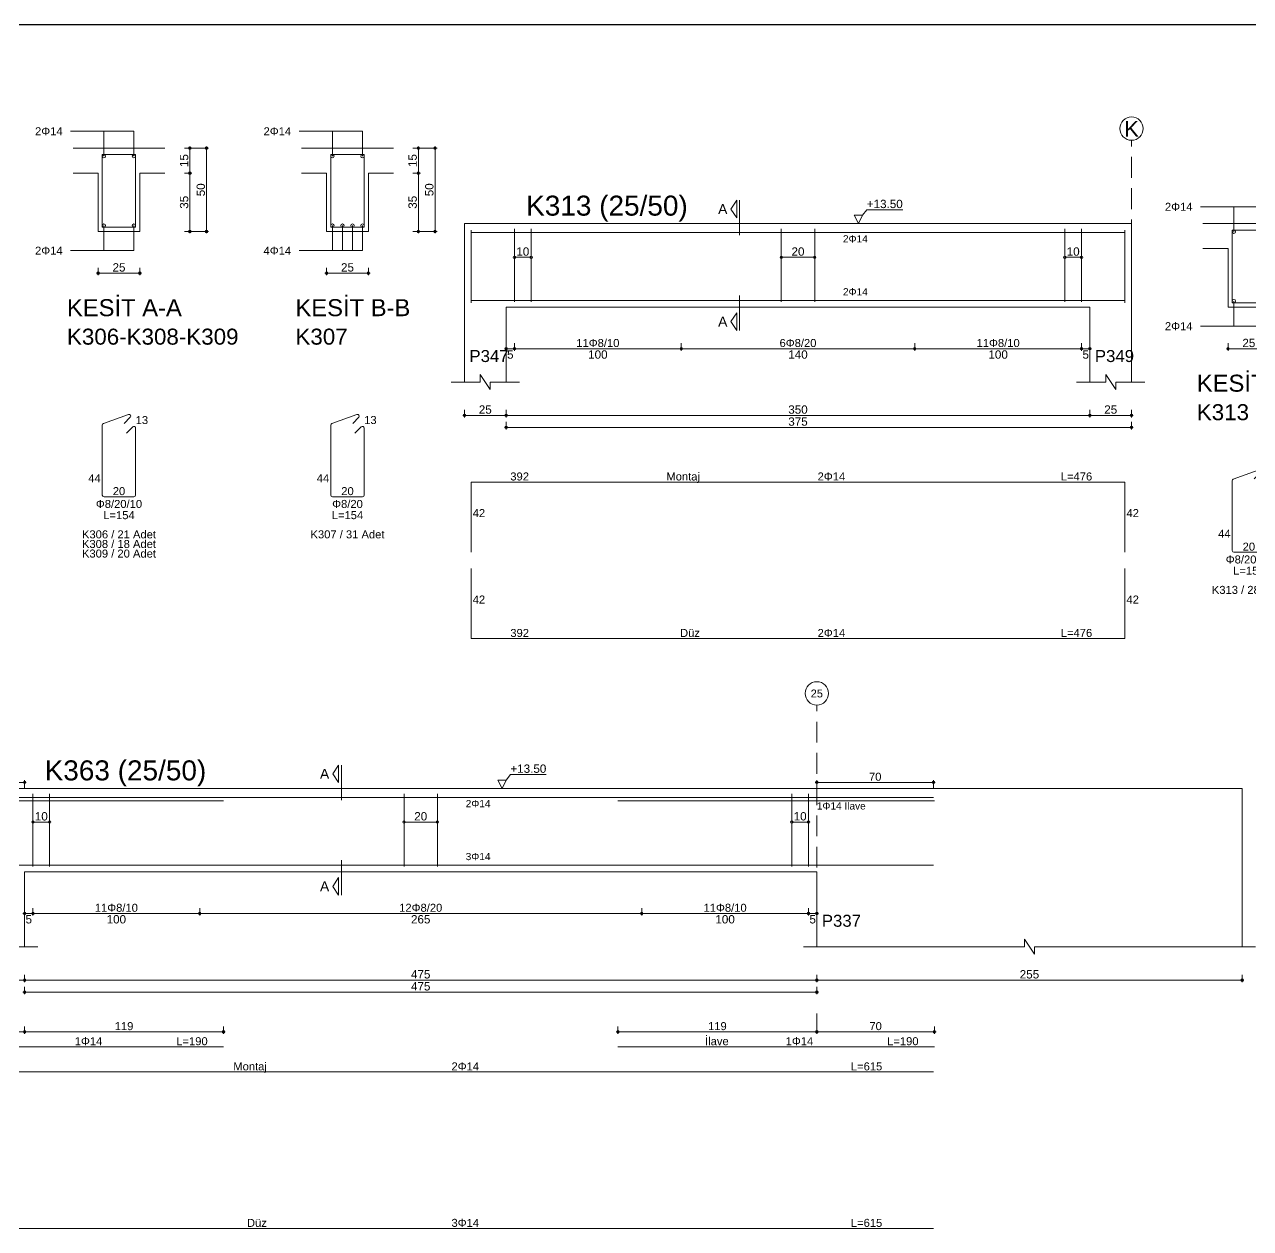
# Model space of a CAD drawing. Header units: millimetres. Extents: x 2232 to 85269, y -3593 to 5869.
# Drawn here: x 61962 to 63065, y -177 to 907 of the extents above; entities that cross this region are included whole.
import ezdxf

# ---------------------------------------------------------------- set-up
doc = ezdxf.new("R2010")
doc.units = ezdxf.units.MM
doc.linetypes.add('DASHDOT2', pattern=[12.7, 6.35, -3.175, 0, -3.175])
doc.linetypes.add('DASHED4', pattern=[18.75, 12.5, -6.25])
doc.layers.add('aks', color=251, linetype='DASHDOT2', lineweight=35)
for name, color, linetype in [('Donatı Topl. Uzun. Yazısı', 7, 'Continuous'), ('Donatı Uz. Yazısı', 7, 'Continuous'), ('Donatı Yazısı', 7, 'Continuous'), ('Donatı Çizgisi', 7, 'Continuous'), ('Kiriş', 7, 'Continuous'), ('Standart', 7, 'Continuous'), ('Ölçülendirme', 7, 'Continuous')]:
    doc.layers.add(name, color=color, linetype=linetype)
doc.styles.add('arial_1_18', font='arial.ttf', dxfattribs={"height": 0.2})

# ---------------------------------------------------------------- blocks, each defined once
blk = doc.blocks.new('IDE263Entity7531')
at = {"layer": 'Donatı Çizgisi', "color": 5, "linetype": 'Continuous', "lineweight": 5}
for points in [[(4286.69, 2084.5), (4286.69, 2128.1)], [(4286.69, 2128.1), (4306.69, 2128.1)], [(4306.69, 2084.5), (4306.69, 2128.1)], [(4423.7, 2084.5), (4423.7, 2128.1)], [(4423.7, 2128.1), (4443.7, 2128.1)], [(4443.7, 2084.5), (4443.7, 2128.1)], [(4286.69, 2084.5), (4306.69, 2084.5)], [(4423.7, 2084.5), (4443.7, 2084.5)], [(4287.36, 1966.74), (4302.37, 1972.21)], [(4299.8, 1966.89), (4303.44, 1970.53)], [(4424.37, 1966.74), (4439.38, 1972.21)], [(4436.81, 1966.89), (4440.45, 1970.53)], [(4286.69, 1923.92), (4286.69, 1965.79)], [(4301.18, 1960.98), (4304.95, 1964.76)], [(4306.69, 1923.92), (4306.69, 1964.04)], [(4423.7, 1923.92), (4423.7, 1965.79)], [(4438.18, 1960.98), (4441.96, 1964.76)], [(4443.7, 1923.92), (4443.7, 1964.04)], [(4287.71, 1922.9), (4305.67, 1922.9)], [(4424.72, 1922.9), (4442.68, 1922.9)]]:
    blk.add_lwpolyline(points, dxfattribs=at)
for centre in [(4287.69, 2127.1), (4305.69, 2127.1), (4424.7, 2127.1), (4442.7, 2127.1), (4287.69, 2085.5), (4305.69, 2085.5), (4424.7, 2085.5), (4430.7, 2085.5), (4436.7, 2085.5), (4442.7, 2085.5)]:
    blk.add_circle(centre, 1, dxfattribs=at)
for centre, start, end in [((4302.72, 1971.25), 315, 110), ((4439.73, 1971.25), 315, 110), ((4287.71, 1965.79), 110, 180), ((4305.67, 1964.04), 0, 135), ((4424.72, 1965.79), 110, 180), ((4442.68, 1964.04), 0, 135), ((4287.71, 1923.92), 180, 270), ((4305.67, 1923.92), 270, 0), ((4424.72, 1923.92), 180, 270), ((4442.68, 1923.92), 270, 0)]:
    blk.add_arc(centre, 1.02, start, end, dxfattribs=at)
at = {"layer": 'Kiriş', "color": 1, "linetype": 'Continuous', "lineweight": 5}
for points in [[(4269.19, 2132), (4324.19, 2132)], [(4406.2, 2132), (4461.2, 2132)], [(4269.19, 2117), (4284.19, 2117)], [(4284.19, 2082), (4284.19, 2117)], [(4309.19, 2117), (4324.19, 2117)], [(4309.19, 2082), (4309.19, 2117)], [(4406.2, 2117), (4421.2, 2117)], [(4421.2, 2082), (4421.2, 2117)], [(4446.2, 2117), (4461.2, 2117)], [(4446.2, 2082), (4446.2, 2117)], [(4284.19, 2082), (4309.19, 2082)], [(4421.2, 2082), (4446.2, 2082)]]:
    blk.add_lwpolyline(points, dxfattribs=at)
at = {"layer": 'Ölçülendirme', "color": 1, "linetype": 'Continuous', "lineweight": 5}
for points in [[(4267.69, 2142.1), (4305.69, 2142.1)], [(4287.69, 2127.1), (4287.69, 2142.1)], [(4305.69, 2127.1), (4305.69, 2142.1)], [(4404.7, 2142.1), (4442.7, 2142.1)], [(4424.7, 2127.1), (4424.7, 2142.1)], [(4442.7, 2127.1), (4442.7, 2142.1)], [(4335.94, 2132), (4350.44, 2132)], [(4339.19, 2081), (4339.19, 2133)], [(4349.19, 2081), (4349.19, 2133)], [(4472.95, 2132), (4487.45, 2132)], [(4476.2, 2081), (4476.2, 2133)], [(4486.2, 2081), (4486.2, 2133)], [(4335.94, 2117), (4340.44, 2117)], [(4472.95, 2117), (4477.45, 2117)], [(4287.69, 2070.5), (4287.69, 2085.5)], [(4305.69, 2070.5), (4305.69, 2085.5)], [(4335.94, 2082), (4350.44, 2082)], [(4424.7, 2070.5), (4424.7, 2085.5)], [(4430.7, 2070.5), (4430.7, 2085.5)], [(4436.7, 2070.5), (4436.7, 2085.5)], [(4442.7, 2070.5), (4442.7, 2085.5)], [(4472.95, 2082), (4487.45, 2082)], [(4267.69, 2070.5), (4305.69, 2070.5)], [(4404.7, 2070.5), (4442.7, 2070.5)], [(4284.19, 2055.75), (4284.19, 2060.25)], [(4309.19, 2055.75), (4309.19, 2060.25)], [(4421.2, 2055.75), (4421.2, 2060.25)], [(4446.2, 2055.75), (4446.2, 2060.25)], [(4283.19, 2057), (4310.19, 2057)], [(4420.2, 2057), (4447.2, 2057)]]:
    blk.add_lwpolyline(points, dxfattribs=at)
for centre in [(4339.19, 2132), (4349.19, 2132), (4476.2, 2132), (4486.2, 2132), (4339.19, 2117), (4476.2, 2117), (4339.19, 2082), (4349.19, 2082), (4476.2, 2082), (4486.2, 2082), (4284.19, 2057), (4309.19, 2057), (4421.2, 2057), (4446.2, 2057)]:
    blk.add_circle(centre, 0.75, dxfattribs=at)
at = {"layer": 'Donatı Topl. Uzun. Yazısı', "color": 1, "linetype": 'Continuous', "lineweight": 5, "style": 'arial_1_18'}
for p in [(4287.27, 1909.46), (4424.28, 1909.46)]:
    blk.add_text('L=154', height=4.8, dxfattribs=at).set_placement(p)
at = {"layer": 'Donatı Uz. Yazısı', "color": 1, "linetype": 'Continuous', "lineweight": 5, "style": 'arial_1_18'}
for s, p in [('13', (4306.69, 1966.5)), ('13', (4443.7, 1966.5)), ('44', (4278.27, 1931.62)), ('44', (4415.28, 1931.62)), ('20', (4292.96, 1923.86)), ('20', (4429.97, 1923.86))]:
    blk.add_text(s, height=4.8, dxfattribs=at).set_placement(p)
at = {"layer": 'Donatı Yazısı', "color": 5, "linetype": 'Continuous', "lineweight": 5, "style": 'arial_1_18'}
for s, p in [('2Φ14', (4246.36, 2139.7)), ('2Φ14', (4383.37, 2139.7)), ('2Φ14', (4246.36, 2068.1)), ('4Φ14', (4383.37, 2068.1)), ('Φ8/20/10', (4282.83, 1916.18)), ('Φ8/20', (4424.5, 1916.18)), ('K306 / 21 Adet', (4274.51, 1897.94)), ('K308 / 18 Adet', (4274.51, 1892.18)), ('K307 / 31 Adet', (4411.52, 1897.94)), ('K309 / 20 Adet', (4274.51, 1886.42))]:
    blk.add_text(s, height=4.8, dxfattribs=at).set_placement(p)
at = {"layer": 'Kiriş', "color": 1, "linetype": 'Continuous', "lineweight": 5, "style": 'arial_1_18'}
for s, height, p in [('KESİT A-A', 10.2, (4265.49, 2031.2)), ('KESİT B-B', 10.2, (4402.5, 2031.2)), ('K306-K308-K309', 9.6, (4265.49, 2014.12)), ('K307', 9.6, (4402.5, 2014.12))]:
    blk.add_text(s, height=height, dxfattribs=at).set_placement(p)
at = {"layer": 'Ölçülendirme', "color": 1, "linetype": 'Continuous', "lineweight": 5, "style": 'arial_1_18'}
for s, p in [('15', (4338.23, 2120.62)), ('15', (4475.24, 2120.62)), ('50', (4348.23, 2103.12)), ('50', (4485.24, 2103.12)), ('35', (4338.23, 2095.62)), ('35', (4475.24, 2095.62))]:
    blk.add_text(s, height=5, rotation=90, dxfattribs=at).set_placement(p)
for p in [(4292.81, 2057.96), (4429.82, 2057.96)]:
    blk.add_text('25', height=5, dxfattribs=at).set_placement(p)
blk = doc.blocks.new('IDE263Entity7532')
at = {"layer": 'aks', "color": 30, "linetype": 'DASHED4', "lineweight": 5}
blk.add_lwpolyline([(4903.82, 2001.7), (4903.82, 2136.7)], dxfattribs=at)
at = {"layer": 'aks', "color": 1, "linetype": 'Continuous', "lineweight": 5}
blk.add_circle((4903.82, 2143.7), 7, dxfattribs=at)
at = {"layer": 'Donatı Çizgisi', "color": 5, "linetype": 'Continuous', "lineweight": 5}
for points in [[(4507.82, 2039.3), (4507.82, 2082.7)], [(4507.82, 2081.3), (4899.82, 2081.3)], [(4533.82, 2039.9), (4533.82, 2083.5)], [(4543.82, 2039.9), (4543.82, 2083.5)], [(4693.82, 2039.9), (4693.82, 2083.5)], [(4713.82, 2039.9), (4713.82, 2083.5)], [(4863.82, 2039.9), (4863.82, 2083.5)], [(4873.82, 2039.9), (4873.82, 2083.5)], [(4899.82, 2039.3), (4899.82, 2082.7)], [(4964.15, 2039.2), (4964.15, 2082.8)], [(4964.15, 2082.8), (4984.15, 2082.8)], [(4984.15, 2039.2), (4984.15, 2082.8)], [(4507.82, 2040.7), (4899.82, 2040.7)], [(4964.15, 2039.2), (4984.15, 2039.2)], [(4964.82, 1933.44), (4979.83, 1938.91)], [(4977.26, 1933.59), (4980.9, 1937.23)], [(4507.82, 1889.7), (4507.82, 1931.7)], [(4507.82, 1931.7), (4899.82, 1931.7)], [(4899.82, 1889.7), (4899.82, 1931.7)], [(4964.15, 1890.62), (4964.15, 1932.49)], [(4978.64, 1927.68), (4982.41, 1931.46)], [(4984.15, 1890.62), (4984.15, 1930.74)], [(4965.17, 1889.6), (4983.13, 1889.6)], [(4507.82, 1837.85), (4507.82, 1879.85)], [(4899.82, 1837.85), (4899.82, 1879.85)], [(4507.82, 1837.85), (4899.82, 1837.85)]]:
    blk.add_lwpolyline(points, dxfattribs=at)
for centre in [(4965.15, 2081.8), (4983.15, 2081.8), (4965.15, 2040.2), (4983.15, 2040.2)]:
    blk.add_circle(centre, 1, dxfattribs=at)
for centre, start, end in [((4965.17, 1932.49), 110, 180), ((4980.18, 1937.95), 315, 110), ((4983.13, 1930.74), 0, 135), ((4965.17, 1890.62), 180, 270), ((4983.13, 1890.62), 270, 0)]:
    blk.add_arc(centre, 1.02, start, end, dxfattribs=at)
at = {"layer": 'Kiriş', "color": 1, "linetype": 'Continuous', "lineweight": 5}
for points in [[(4503.82, 2086.7), (4903.82, 2086.7)], [(4503.82, 1991.7), (4503.82, 2086.7)], [(4903.82, 1991.7), (4903.82, 2086.7)], [(4946.65, 2086.7), (5001.65, 2086.7)], [(4946.65, 2071.7), (4961.65, 2071.7)], [(4961.65, 2036.7), (4961.65, 2071.7)], [(4986.65, 2071.7), (5001.65, 2071.7)], [(4986.65, 2036.7), (4986.65, 2071.7)], [(4528.82, 2036.7), (4878.82, 2036.7)], [(4528.82, 1991.7), (4528.82, 2036.7)], [(4878.82, 1991.7), (4878.82, 2036.7)], [(4961.65, 2036.7), (4986.65, 2036.7)], [(4519.32, 1987.2), (4513.32, 1996.2)], [(4513.32, 1991.7), (4513.32, 1996.2)], [(4894.32, 1987.2), (4888.32, 1996.2)], [(4888.32, 1991.7), (4888.32, 1996.2)], [(4495.82, 1991.7), (4513.32, 1991.7)], [(4519.32, 1991.7), (4536.82, 1991.7)], [(4519.32, 1987.2), (4519.32, 1991.7)], [(4870.82, 1991.7), (4888.32, 1991.7)], [(4894.32, 1991.7), (4911.82, 1991.7)], [(4894.32, 1987.2), (4894.32, 1991.7)]]:
    blk.add_lwpolyline(points, dxfattribs=at)
at = {"layer": 'Ölçülendirme', "color": 1, "linetype": 'Continuous', "lineweight": 5}
for points in [[(4663.57, 2095.45), (4667.07, 2100.7)], [(4667.07, 2090.2), (4663.57, 2095.45)], [(4667.07, 2090.2), (4667.07, 2100.7)], [(4668.82, 2079.7), (4668.82, 2100.7)], [(4742.57, 2091.7), (4745.07, 2095.03)], [(4745.07, 2095.03), (4766.63, 2095.03)], [(4945.15, 2096.8), (4983.15, 2096.8)], [(4965.15, 2081.8), (4965.15, 2096.8)], [(4983.15, 2081.8), (4983.15, 2096.8)], [(4740.07, 2086.7), (4737.57, 2091.7)], [(4737.57, 2091.7), (4742.57, 2091.7)], [(4742.57, 2091.7), (4740.07, 2086.7)], [(5016.65, 2035.7), (5016.65, 2087.7)], [(5026.65, 2035.7), (5026.65, 2087.7)], [(4740.07, 2086.7), (4740.07, 2086.7)], [(5013.4, 2086.7), (5027.9, 2086.7)], [(4533.82, 2066.5), (4543.82, 2066.5)], [(4693.82, 2066.5), (4713.82, 2066.5)], [(4863.82, 2066.5), (4873.82, 2066.5)], [(5013.4, 2071.7), (5017.9, 2071.7)], [(4668.82, 2022.7), (4668.82, 2043.7)], [(4965.15, 2025.2), (4965.15, 2040.2)], [(4983.15, 2025.2), (4983.15, 2040.2)], [(5013.4, 2036.7), (5027.9, 2036.7)], [(4663.57, 2027.95), (4667.07, 2033.2)], [(4667.07, 2022.7), (4667.07, 2033.2)], [(4667.07, 2022.7), (4663.57, 2027.95)], [(4945.15, 2025.2), (4983.15, 2025.2)], [(4528.82, 2010.45), (4528.82, 2014.95)], [(4533.82, 2010.45), (4533.82, 2014.95)], [(4633.82, 2010.45), (4633.82, 2014.95)], [(4773.82, 2010.45), (4773.82, 2014.95)], [(4873.82, 2010.45), (4873.82, 2014.95)], [(4878.82, 2010.45), (4878.82, 2014.95)], [(4961.65, 2010.45), (4961.65, 2014.95)], [(4986.65, 2010.45), (4986.65, 2014.95)], [(4527.82, 2011.7), (4879.82, 2011.7)], [(4960.65, 2011.7), (4987.65, 2011.7)], [(4502.82, 1971.7), (4904.82, 1971.7)], [(4503.82, 1970.45), (4503.82, 1974.95)], [(4528.82, 1970.45), (4528.82, 1974.95)], [(4878.82, 1970.45), (4878.82, 1974.95)], [(4903.82, 1970.45), (4903.82, 1974.95)], [(4527.82, 1964.5), (4904.82, 1964.5)], [(4528.82, 1963.25), (4528.82, 1967.75)], [(4903.82, 1963.25), (4903.82, 1967.75)]]:
    blk.add_lwpolyline(points, dxfattribs=at)
for centre in [(5016.65, 2086.7), (5026.65, 2086.7), (4533.82, 2066.5), (4543.82, 2066.5), (4693.82, 2066.5), (4713.82, 2066.5), (4863.82, 2066.5), (4873.82, 2066.5), (5016.65, 2071.7), (5016.65, 2036.7), (5026.65, 2036.7), (4528.82, 2011.7), (4533.82, 2011.7), (4533.82, 2011.7), (4633.82, 2011.7), (4633.82, 2011.7), (4773.82, 2011.7), (4773.82, 2011.7), (4873.82, 2011.7), (4873.82, 2011.7), (4878.82, 2011.7), (4961.65, 2011.7), (4986.65, 2011.7), (4503.82, 1971.7), (4528.82, 1971.7), (4528.82, 1971.7), (4878.82, 1971.7), (4878.82, 1971.7), (4903.82, 1971.7), (4528.82, 1964.5), (4903.82, 1964.5)]:
    blk.add_circle(centre, 0.75, dxfattribs=at)
at = {"layer": 'aks', "color": 1, "linetype": 'Continuous', "lineweight": 5, "style": 'arial_1_18'}
blk.add_text('K', height=9.45, dxfattribs=at).set_placement((4899.42, 2138.82))
at = {"layer": 'Donatı Topl. Uzun. Yazısı', "color": 1, "linetype": 'Continuous', "lineweight": 5, "style": 'arial_1_18'}
for s, p in [('L=476', (4861.38, 1932.66)), ('L=154', (4964.74, 1876.16)), ('L=476', (4861.38, 1838.81))]:
    blk.add_text(s, height=4.8, dxfattribs=at).set_placement(p)
at = {"layer": 'Donatı Uz. Yazısı', "color": 1, "linetype": 'Continuous', "lineweight": 5, "style": 'arial_1_18'}
for s, p in [('392', (4531.34, 1932.66)), ('13', (4984.15, 1933.2)), ('42', (4508.78, 1910.7)), ('42', (4900.78, 1910.7)), ('44', (4955.73, 1898.32)), ('20', (4970.42, 1890.56)), ('42', (4508.78, 1858.85)), ('42', (4900.78, 1858.85)), ('392', (4531.34, 1838.81))]:
    blk.add_text(s, height=4.8, dxfattribs=at).set_placement(p)
at = {"layer": 'Donatı Yazısı', "color": 5, "linetype": 'Continuous', "lineweight": 5, "style": 'arial_1_18'}
for s, p in [('2Φ14', (4923.82, 2094.4)), ('2Φ14', (4923.82, 2022.8)), ('2Φ14', (4715.58, 1932.66)), ('Φ8/20/10', (4960.29, 1882.88)), ('K313 / 28 Adet', (4951.97, 1864.64)), ('2Φ14', (4715.58, 1838.81))]:
    blk.add_text(s, height=4.8, dxfattribs=at).set_placement(p)
for p in [(4730.78, 2075.42), (4730.78, 2043.66)]:
    blk.add_text('2Φ14', height=4.32, rotation=360, dxfattribs=at).set_placement(p)
at = {"layer": 'Donatı Yazısı', "color": 1, "linetype": 'Continuous', "lineweight": 5, "style": 'arial_1_18'}
for s, p in [('Montaj', (4624.89, 1932.66)), ('Düz', (4633.1, 1838.81))]:
    blk.add_text(s, height=4.8, dxfattribs=at).set_placement(p)
at = {"layer": 'Kiriş', "color": 1, "linetype": 'Continuous', "lineweight": 5, "style": 'arial_1_18'}
for s, height, p in [('K313 (25/50)', 12, (4540.82, 2091.5)), ('P347', 7.2, (4506.82, 2003.7)), ('P349', 7.2, (4881.82, 2003.7)), ('KESİT A-A', 10.2, (4942.95, 1985.9)), ('K313', 9.6, (4942.95, 1968.82))]:
    blk.add_text(s, height=height, dxfattribs=at).set_placement(p)
at = {"layer": 'Ölçülendirme', "color": 1, "linetype": 'Continuous', "lineweight": 5, "style": 'arial_1_18'}
for s, height, p in [('A', 5.95, (4655.93, 2092.48)), ('+13.50', 5, (4745.07, 2096.03)), ('A', 5.95, (4655.93, 2024.98)), ('25', 5, (4970.27, 2012.66)), ('5', 5, (4529.38, 2005.7)), ('100', 5, (4577.99, 2005.7)), ('140', 5, (4697.99, 2005.7)), ('100', 5, (4817.99, 2005.7)), ('5', 5, (4874.38, 2005.7)), ('25', 5, (4512.43, 1972.7)), ('350', 5, (4697.99, 1972.7)), ('25', 5, (4887.43, 1972.7)), ('375', 5, (4697.99, 1965.5))]:
    blk.add_text(s, height=height, dxfattribs=at).set_placement(p)
for s, rotation, p in [('15', 90, (5015.69, 2075.32)), ('10', 360, (4534.93, 2067.46)), ('20', 360, (4699.93, 2067.46)), ('10', 360, (4864.93, 2067.46)), ('50', 90, (5025.69, 2057.82)), ('35', 90, (5015.69, 2050.32))]:
    blk.add_text(s, height=5, rotation=rotation, dxfattribs=at).set_placement(p)
at = {"layer": 'Ölçülendirme', "color": 5, "linetype": 'Continuous', "lineweight": 5, "style": 'arial_1_18'}
for s, p in [('11Φ8/10', (4570.89, 2012.7)), ('6Φ8/20', (4692.75, 2012.7)), ('11Φ8/10', (4810.89, 2012.7))]:
    blk.add_text(s, height=4.8, dxfattribs=at).set_placement(p)
blk = doc.blocks.new('IDE263Entity7567')
at = {"layer": 'aks', "color": 30, "linetype": 'DASHED4', "lineweight": 5}
for points in [[(5990.31, 1648.65), (5990.31, 1783.65)], [(5990.31, 1587.65), (5990.31, 1598.65)]]:
    blk.add_lwpolyline(points, dxfattribs=at)
at = {"layer": 'aks', "color": 1, "linetype": 'Continuous', "lineweight": 5}
blk.add_circle((5990.31, 1790.65), 7, dxfattribs=at)
at = {"layer": 'Donatı Çizgisi', "color": 5, "linetype": 'Continuous', "lineweight": 5}
for points in [[(5445.31, 1728.25), (6060.31, 1728.25)], [(5520.31, 1686.85), (5520.31, 1730.45)], [(5530.31, 1686.85), (5530.31, 1730.45)], [(5742.81, 1686.85), (5742.81, 1730.45)], [(5762.81, 1686.85), (5762.81, 1730.45)], [(5975.31, 1686.85), (5975.31, 1730.45)], [(5985.31, 1686.85), (5985.31, 1730.45)], [(5444.81, 1726.25), (5634.56, 1726.25)], [(5871.06, 1726.25), (6060.81, 1726.25)], [(5445.31, 1687.65), (6060.31, 1687.65)], [(5444.81, 1578.65), (5634.56, 1578.65)], [(5871.06, 1578.65), (6060.81, 1578.65)], [(5445.31, 1563.55), (6060.31, 1563.55)], [(5445.31, 1469.7), (6060.31, 1469.7)]]:
    blk.add_lwpolyline(points, dxfattribs=at)
at = {"layer": 'Kiriş', "color": 1, "linetype": 'Continuous', "lineweight": 5}
for points in [[(5360.3, 1733.65), (6245.31, 1733.65)], [(6245.31, 1638.65), (6245.31, 1733.65)], [(5515.31, 1683.65), (5990.3, 1683.65)], [(5515.31, 1638.65), (5515.31, 1683.65)], [(5990.3, 1638.65), (5990.3, 1683.65)], [(6120.81, 1634.15), (6114.81, 1643.15)], [(6114.81, 1638.65), (6114.81, 1643.15)], [(5440.81, 1638.65), (5523.31, 1638.65)], [(5982.3, 1638.65), (6114.81, 1638.65)], [(6120.81, 1638.65), (6253.31, 1638.65)], [(6120.81, 1634.15), (6120.81, 1638.65)]]:
    blk.add_lwpolyline(points, dxfattribs=at)
at = {"layer": 'Ölçülendirme', "color": 1, "linetype": 'Continuous', "lineweight": 5}
for points in [[(5700.06, 1742.4), (5703.56, 1747.65)], [(5703.56, 1737.15), (5700.06, 1742.4)], [(5703.56, 1737.15), (5703.56, 1747.65)], [(5705.31, 1726.65), (5705.31, 1747.65)], [(5444.31, 1737.25), (5516.31, 1737.25)], [(5515.31, 1734), (5515.31, 1738.5)], [(5801.56, 1733.65), (5799.06, 1738.65)], [(5799.06, 1738.65), (5804.06, 1738.65)], [(5804.06, 1738.65), (5801.56, 1733.65)], [(5804.06, 1738.65), (5806.56, 1741.98)], [(5806.56, 1741.98), (5828.12, 1741.98)], [(5989.31, 1737.25), (6061.31, 1737.25)], [(5990.3, 1734), (5990.3, 1738.5)], [(6060.31, 1734), (6060.31, 1738.5)], [(5801.56, 1733.65), (5801.56, 1733.65)], [(5520.31, 1713.45), (5530.31, 1713.45)], [(5742.81, 1713.45), (5762.81, 1713.45)], [(5975.31, 1713.45), (5985.31, 1713.45)], [(5705.31, 1669.65), (5705.31, 1690.65)], [(5700.06, 1674.9), (5703.56, 1680.15)], [(5703.56, 1669.65), (5703.56, 1680.15)], [(5703.56, 1669.65), (5700.06, 1674.9)], [(5515.31, 1657.4), (5515.31, 1661.9)], [(5520.31, 1657.4), (5520.31, 1661.9)], [(5620.31, 1657.4), (5620.31, 1661.9)], [(5885.31, 1657.4), (5885.31, 1661.9)], [(5985.31, 1657.4), (5985.31, 1661.9)], [(5990.3, 1657.4), (5990.3, 1661.9)], [(5514.31, 1658.65), (5991.31, 1658.65)], [(5359.31, 1618.65), (6246.31, 1618.65)], [(5515.31, 1617.4), (5515.31, 1621.9)], [(5990.31, 1617.4), (5990.31, 1621.9)], [(6245.31, 1617.4), (6245.31, 1621.9)], [(5514.31, 1611.45), (5991.31, 1611.45)], [(5515.31, 1610.2), (5515.31, 1614.7)], [(5990.31, 1610.2), (5990.31, 1614.7)], [(5515.31, 1586.4), (5515.31, 1590.9)], [(5515.31, 1586.4), (5515.31, 1590.9)], [(5634.56, 1586.4), (5634.56, 1590.9)], [(5871.06, 1586.4), (5871.06, 1590.9)], [(5990.31, 1586.4), (5990.31, 1590.9)], [(5990.31, 1586.4), (5990.31, 1590.9)], [(6060.81, 1586.4), (6060.81, 1590.9)], [(5443.81, 1587.65), (5516.31, 1587.65)], [(5514.31, 1587.65), (5635.56, 1587.65)], [(5870.06, 1587.65), (5991.31, 1587.65)], [(5989.31, 1587.65), (6061.81, 1587.65)]]:
    blk.add_lwpolyline(points, dxfattribs=at)
for centre in [(5515.31, 1737.25), (5990.3, 1737.25), (6060.31, 1737.25), (5520.31, 1713.45), (5530.31, 1713.45), (5742.81, 1713.45), (5762.81, 1713.45), (5975.31, 1713.45), (5985.31, 1713.45), (5515.31, 1658.65), (5520.31, 1658.65), (5520.31, 1658.65), (5620.31, 1658.65), (5620.31, 1658.65), (5885.31, 1658.65), (5885.31, 1658.65), (5985.31, 1658.65), (5985.31, 1658.65), (5990.3, 1658.65), (5515.31, 1618.65), (5515.31, 1618.65), (5990.31, 1618.65), (5990.31, 1618.65), (6245.31, 1618.65), (5515.31, 1611.45), (5990.31, 1611.45), (5515.31, 1587.65), (5515.31, 1587.65), (5634.56, 1587.65), (5871.06, 1587.65), (5990.31, 1587.65), (5990.31, 1587.65), (6060.81, 1587.65)]:
    blk.add_circle(centre, 0.75, dxfattribs=at)
at = {"layer": 'aks', "color": 1, "linetype": 'Continuous', "lineweight": 5, "style": 'arial_1_18'}
blk.add_text('25', height=4.725, dxfattribs=at).set_placement((5986.63, 1788.21))
at = {"layer": 'Donatı Topl. Uzun. Yazısı', "color": 1, "linetype": 'Continuous', "lineweight": 5, "style": 'arial_1_18'}
for s, p in [('L=190', (5606.23, 1579.61)), ('L=190', (6032.48, 1579.61)), ('L=615', (6010.72, 1564.51)), ('L=615', (6010.72, 1470.66))]:
    blk.add_text(s, height=4.8, dxfattribs=at).set_placement(p)
at = {"layer": 'Donatı Yazısı', "color": 5, "linetype": 'Continuous', "lineweight": 5, "style": 'arial_1_18'}
for s, p in [('2Φ14', (5779.77, 1722.37)), ('3Φ14', (5779.77, 1690.61))]:
    blk.add_text(s, height=4.32, rotation=360, dxfattribs=at).set_placement(p)
for s, height, p in [('1Φ14 İlave', 4.32, (5990.3, 1720.97)), ('1Φ14', 4.8, (5545.37, 1579.61)), ('1Φ14', 4.8, (5971.62, 1579.61)), ('2Φ14', 4.8, (5771.26, 1564.51)), ('3Φ14', 4.8, (5771.26, 1470.66))]:
    blk.add_text(s, height=height, dxfattribs=at).set_placement(p)
at = {"layer": 'Donatı Yazısı', "color": 1, "linetype": 'Continuous', "lineweight": 5, "style": 'arial_1_18'}
for s, p in [('İlave', (5923.3, 1579.61)), ('Montaj', (5640.43, 1564.51)), ('Düz', (5648.63, 1470.66))]:
    blk.add_text(s, height=4.8, dxfattribs=at).set_placement(p)
at = {"layer": 'Kiriş', "color": 1, "linetype": 'Continuous', "lineweight": 5, "style": 'arial_1_18'}
for s, height, p in [('K363 (25/50)', 12, (5527.31, 1738.45)), ('P337', 7.2, (5993.3, 1650.65))]:
    blk.add_text(s, height=height, dxfattribs=at).set_placement(p)
at = {"layer": 'Ölçülendirme', "color": 1, "linetype": 'Continuous', "lineweight": 5, "style": 'arial_1_18'}
for s, height, p in [('A', 5.95, (5692.41, 1739.42)), ('+13.50', 5, (5806.56, 1742.98)), ('70', 4.8, (6021.58, 1738.25)), ('A', 5.95, (5692.41, 1671.92)), ('5', 5, (5515.86, 1652.65)), ('100', 5, (5564.48, 1652.65)), ('265', 5, (5746.98, 1652.65)), ('100', 5, (5929.48, 1652.65)), ('5', 5, (5985.86, 1652.65)), ('475', 5, (5746.98, 1619.65)), ('255', 5, (6111.98, 1619.65)), ('475', 5, (5746.98, 1612.45))]:
    blk.add_text(s, height=height, dxfattribs=at).set_placement(p)
for s, p in [('10', (5521.42, 1714.41)), ('20', (5748.92, 1714.41)), ('10', (5976.42, 1714.41))]:
    blk.add_text(s, height=5, rotation=360, dxfattribs=at).set_placement(p)
at = {"layer": 'Ölçülendirme', "color": 5, "linetype": 'Continuous', "lineweight": 5, "style": 'arial_1_18'}
for s, p in [('11Φ8/10', (5557.38, 1659.65)), ('12Φ8/20', (5739.88, 1659.65)), ('11Φ8/10', (5922.38, 1659.65)), ('119', (5569.34, 1588.65)), ('119', (5925.09, 1588.65)), ('70', (6021.83, 1588.65))]:
    blk.add_text(s, height=4.8, dxfattribs=at).set_placement(p)

msp = doc.modelspace()

# ---------------------------------------------------------------- linework, layer by layer
msp.add_line((3332.4, 906.6), (85269.2, 906.6))

# ---------------------------------------------------------------- block references
at = {"layer": 'Standart', "xscale": 1.5, "yscale": 1.5, "zscale": 1.5}
for name, p in [('IDE263Entity7531', (55602, -2402.6)), ('IDE263Entity7532', (55602, -2402.6)), ('IDE263Entity7567', (53689.2, -2381.1))]:
    msp.add_blockref(name, p, dxfattribs=at)

doc.saveas('drawing.dxf')
